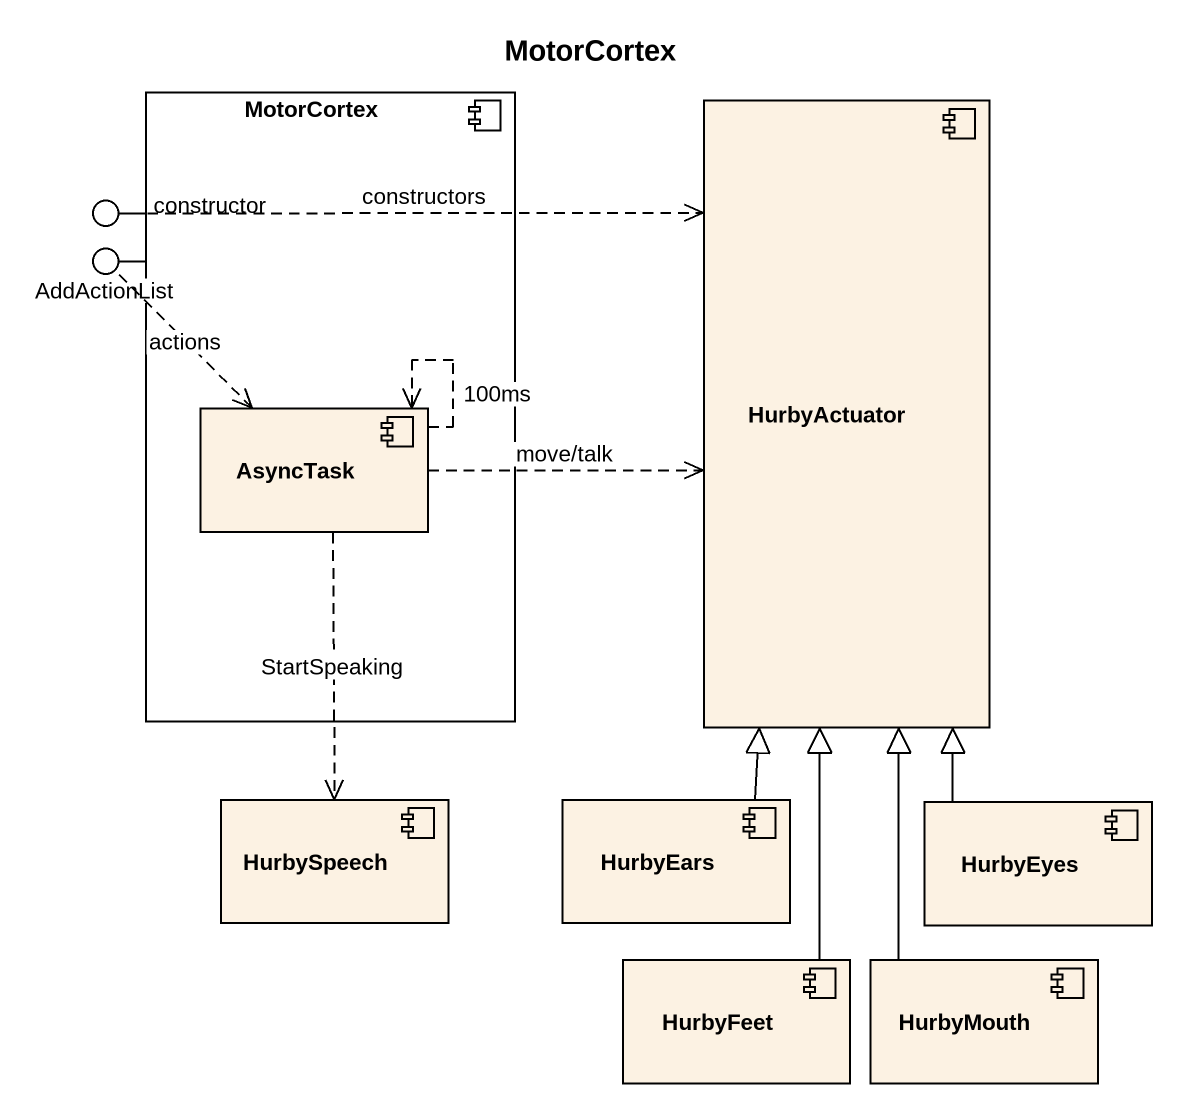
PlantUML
@startuml
title MotorCortex
component MotorCortex {
  component AsyncTask
}
component HurbyActuator
() constructor
() AddActionList
component HurbySpeech
component HurbyEars
component HurbyEyes
component HurbyFeet
component HurbyMouth
MotorCortex -up- constructor
MotorCortex -up- AddActionList
constructor .right.> HurbyActuator : constructors
AddActionList ..> AsyncTask : actions
AsyncTask .right.> HurbyActuator : move/talk
AsyncTask ..> AsyncTask : 100ms
AsyncTask ..> HurbySpeech : StartSpeaking
HurbyEars -up-|> HurbyActuator
HurbyEyes -up-|> HurbyActuator
HurbyFeet -up-|> HurbyActuator
HurbyMouth -up-|> HurbyActuator
@enduml
